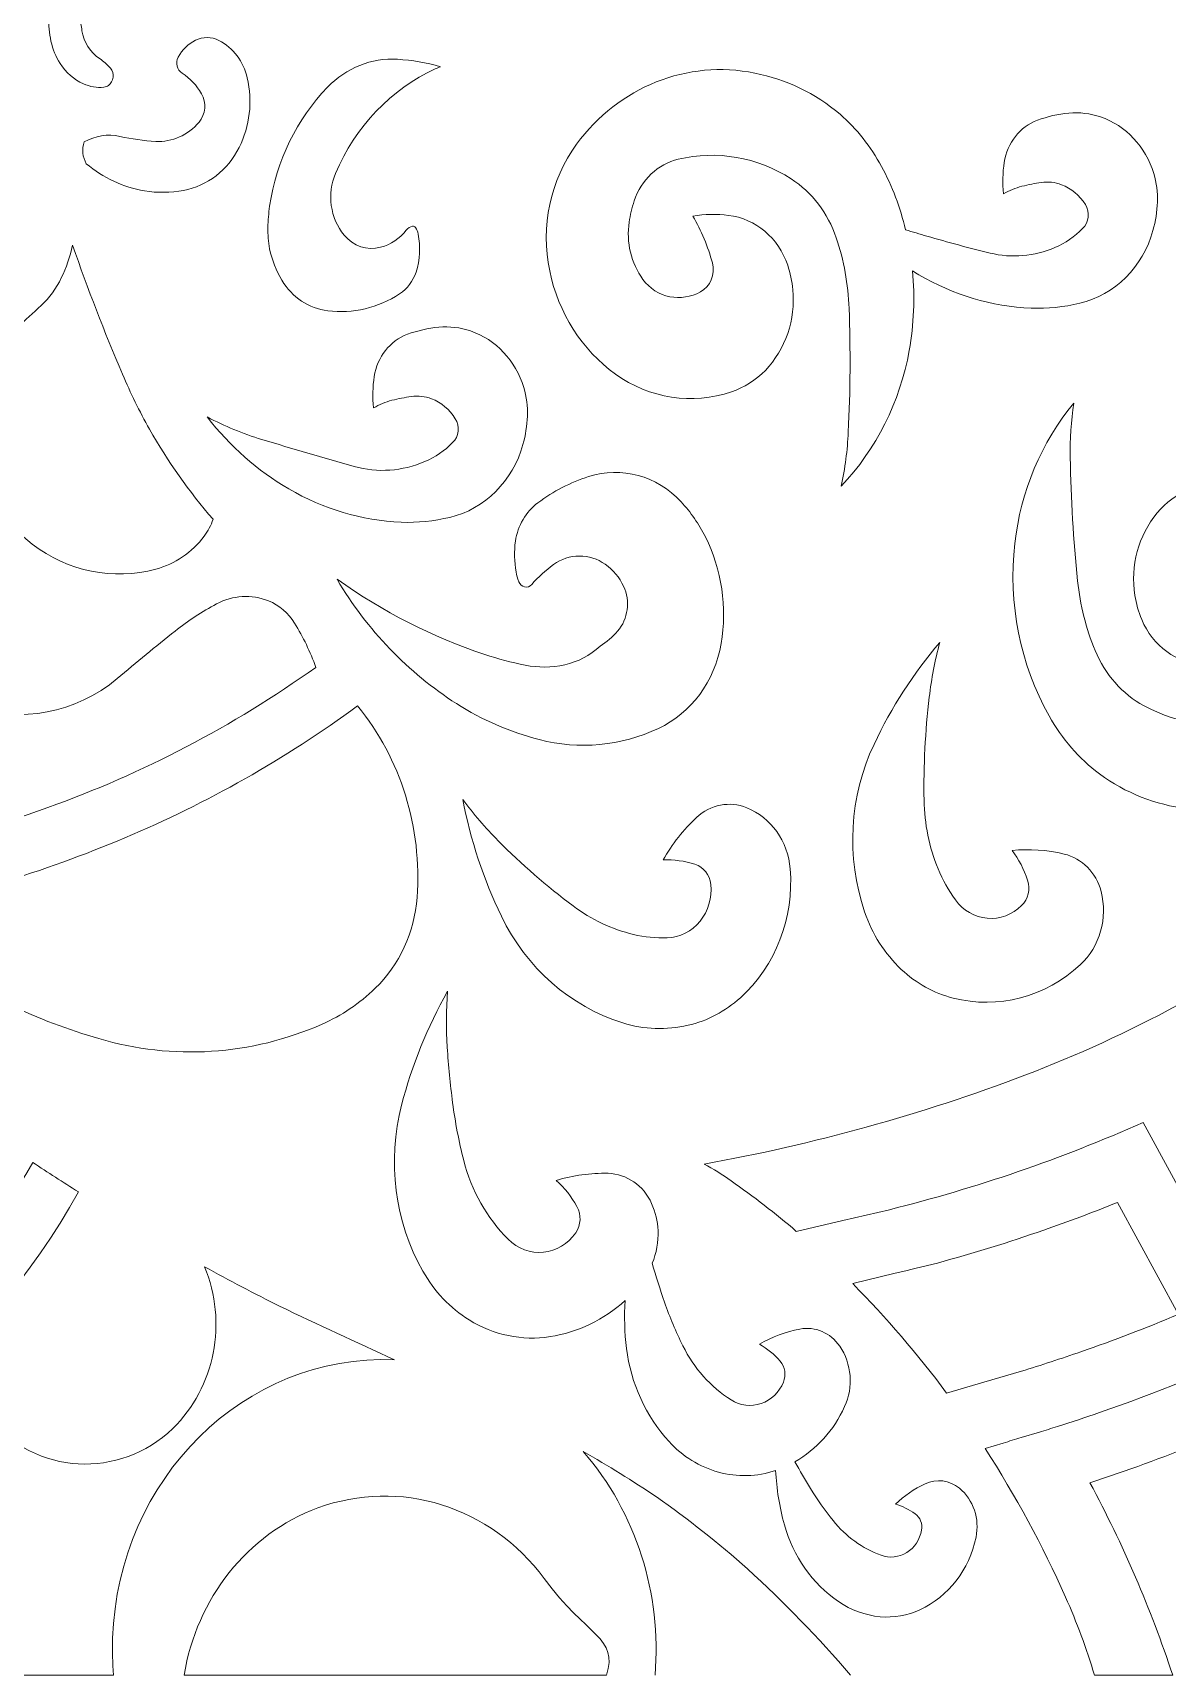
# Model space of a CAD drawing. Header units: millimetres. Extents: x -1202 to 1200, y -590 to 590.
# Drawn here: x 221 to 628, y -590 to -2 of the extents above; entities that cross this region are included whole.
import ezdxf

# ---------------------------------------------------------------- set-up
doc = ezdxf.new("R2010")
doc.units = ezdxf.units.MM
doc.header["$MEASUREMENT"] = 0
doc.layers.add('Layer 1', color=7, linetype='Continuous')

msp = doc.modelspace()

# ---------------------------------------------------------------- linework, layer by layer
at = {"layer": 'Layer 1', "color": 250, "lineweight": 20}
for points, knots in [([(238.3379, 4.0523), (238.5135, 2.4334), (238.7273, 0.8209), (238.9791, -0.7853), (239.6356, -4.931), (241.9256, -8.5751), (245.2765, -10.7971), (246.7116, -11.7431), (248.0168, -12.8858), (249.1618, -14.2), (249.9328, -15.0825), (250.2991, -16.2887), (250.1618, -17.4886), (250.0244, -18.6885), (249.3984, -19.7678), (248.452, -20.428), (247.9633, -20.7709), (247.4137, -20.9804), (246.8336, -21.0375), (244.33, -21.2914), (241.811, -20.8661), (239.4982, -19.8122), (236.1396, -18.2631), (233.2467, -15.7554), (231.1398, -12.5621), (229.5827, -10.1559), (228.4835, -7.4451), (227.8958, -4.5882), (227.3157, -1.7503), (227.0333, 1.1446), (227.0561, 4.0523), (227.0333, 6.9537), (227.3157, 9.8486), (227.8958, 12.6865), (228.4835, 15.5434), (229.5827, 18.2479), (231.1398, 20.654), (233.9871, 24.9774), (238.254, 27.9931), (243.1011, 29.0977), (244.5895, 29.4342), (246.139, 29.3834), (247.6047, 28.939), (248.6351, 28.6279), (249.4824, 27.8343), (249.9022, 26.7805), (250.3221, 25.7266), (250.2763, 24.533), (249.7648, 23.5236), (248.9786, 21.9428), (247.8183, 20.6032), (246.3986, 19.6446), (245.8032, 19.2383), (245.2078, 18.8383), (244.6124, 18.4447), (242.124, 16.794), (240.3302, 14.1975), (239.5974, 11.1819), (239.025, 8.8392), (238.5975, 6.4521), (238.3379, 4.0523)], [0, 0, 0, 0, 0.05, 0.05, 0.05, 0.1, 0.1, 0.1, 0.15, 0.15, 0.15, 0.2, 0.2, 0.2, 0.25, 0.25, 0.25, 0.3, 0.3, 0.3, 0.35, 0.35, 0.35, 0.4, 0.4, 0.4, 0.45, 0.45, 0.45, 0.5, 0.5, 0.5, 0.55, 0.55, 0.55, 0.6, 0.6, 0.6, 0.65, 0.65, 0.65, 0.7, 0.7, 0.7, 0.75, 0.75, 0.75, 0.8, 0.8, 0.8, 0.85, 0.85, 0.85, 0.9, 0.9, 0.9, 0.95, 0.95, 0.95, 1, 1, 1, 1]), ([(240.5287, -48.4509), (246.5742, -53.5552), (253.7493, -56.9073), (261.3749, -58.1897), (266.0159, -58.9389), (270.7408, -58.8818), (275.3665, -58.0056), (283.8775, -56.3994), (291.2129, -50.7174), (295.2738, -42.5975), (299.0903, -34.9664), (300.1286, -26.1037), (298.1972, -17.7045), (296.8462, -11.8447), (293.1137, -6.9308), (288.0223, -4.2898), (285.3735, -2.9185), (282.2821, -2.8931), (279.6182, -4.2263), (277.0229, -5.5214), (274.8627, -7.6482), (273.4429, -10.3019), (272.3743, -12.3208), (273.0002, -14.8793), (274.8703, -16.0665), (277.6946, -17.8695), (280.0685, -20.3772), (281.786, -23.3675), (283.6332, -26.5926), (283.2821, -30.7255), (280.9235, -33.5507), (277, -38.236), (271.298, -40.7754), (265.4052, -40.458), (261.0924, -40.2231), (256.8102, -39.6263), (252.5891, -38.6613), (248.2382, -37.6709), (243.6965, -38.382), (239.7959, -40.6612), (239.3455, -41.9309), (239.1852, -43.2958), (239.3227, -44.6481), (239.4524, -45.994), (239.8645, -47.2955), (240.5287, -48.4509)], [0, 0, 0, 0, 0.06666667, 0.06666667, 0.06666667, 0.13333333, 0.13333333, 0.13333333, 0.2, 0.2, 0.2, 0.26666667, 0.26666667, 0.26666667, 0.33333333, 0.33333333, 0.33333333, 0.4, 0.4, 0.4, 0.46666667, 0.46666667, 0.46666667, 0.53333333, 0.53333333, 0.53333333, 0.6, 0.6, 0.6, 0.66666667, 0.66666667, 0.66666667, 0.73333333, 0.73333333, 0.73333333, 0.8, 0.8, 0.8, 0.86666667, 0.86666667, 0.86666667, 0.93333333, 0.93333333, 0.93333333, 1, 1, 1, 1]), ([(367.3463, -13.7048), (366.7356, -13.9524), (366.1249, -14.2064), (365.522, -14.4857), (349.6372, -21.7676), (336.8899, -35.1124), (329.7911, -51.9046), (326.6614, -59.2881), (327.8674, -67.9286), (332.8672, -74.036), (336.1112, -77.9912), (341.1568, -79.6799), (345.9428, -78.4165), (349.5457, -77.4642), (352.7592, -75.3057), (355.1255, -72.2647), (355.6904, -71.5282), (356.4843, -71.0267), (357.3621, -70.8553), (357.7818, -70.7664), (358.2017, -70.9569), (358.446, -71.3251), (358.8963, -72.0234), (359.2169, -72.817), (359.3849, -73.655), (360.2779, -78.188), (360.0107, -82.8923), (358.6138, -87.2856), (357.5682, -90.5424), (355.4919, -93.3041), (352.7364, -95.1007), (345.0345, -100.1289), (335.9739, -102.262), (326.9973, -101.17), (320.2572, -100.3511), (314.2193, -96.326), (310.5783, -90.225), (308.5173, -86.7777), (307.0366, -82.9748), (306.1968, -78.9942), (305.7236, -76.4611), (305.5175, -73.8836), (305.5709, -71.306), (305.6244, -68.7348), (305.8305, -66.1636), (306.1893, -63.6178), (308.6395, -47.4225), (315.9139, -32.4904), (326.9285, -21.0248), (333.5923, -14.0984), (342.6834, -10.4734), (351.9807, -11.0384), (357.1789, -11.3558), (362.3236, -12.251), (367.3463, -13.7048)], [0, 0, 0, 0, 0.05555556, 0.05555556, 0.05555556, 0.11111111, 0.11111111, 0.11111111, 0.16666667, 0.16666667, 0.16666667, 0.22222222, 0.22222222, 0.22222222, 0.27777778, 0.27777778, 0.27777778, 0.33333333, 0.33333333, 0.33333333, 0.38888889, 0.38888889, 0.38888889, 0.44444444, 0.44444444, 0.44444444, 0.5, 0.5, 0.5, 0.55555556, 0.55555556, 0.55555556, 0.61111111, 0.61111111, 0.61111111, 0.66666667, 0.66666667, 0.66666667, 0.72222222, 0.72222222, 0.72222222, 0.77777778, 0.77777778, 0.77777778, 0.83333333, 0.83333333, 0.83333333, 0.88888889, 0.88888889, 0.88888889, 0.94444444, 0.94444444, 0.94444444, 1, 1, 1, 1]), ([(536.3981, -86.892), (537.1539, -87.3618), (537.9172, -87.8189), (538.6881, -88.2696), (551.0463, -95.4944), (564.8012, -99.5892), (578.8845, -100.2431), (584.7391, -100.4082), (590.5937, -99.8114), (596.3109, -98.4592), (608.8675, -95.4944), (618.9127, -85.4953), (622.5233, -72.3536), (623.4393, -69.0459), (623.9659, -65.6367), (624.111, -62.1957), (624.256, -58.7357), (623.8209, -55.2821), (622.8286, -51.9871), (619.9204, -42.3372), (612.8215, -34.7696), (603.7533, -31.6715), (600.0817, -30.4335), (596.2117, -29.9827), (592.3722, -30.3319), (588.5557, -30.6874), (584.7925, -31.5382), (581.1667, -32.8777), (574.8922, -35.195), (570.32, -40.9913), (569.2589, -47.9748), (568.6941, -51.7014), (568.6026, -55.4916), (569.0071, -59.2436), (571.0834, -58.0374), (573.3123, -57.1295), (575.6175, -56.5391), (577.915, -55.955), (580.2355, -55.4916), (582.5789, -55.1614), (585.0063, -54.8186), (587.4793, -55.1043), (589.7846, -55.9804), (593.2806, -57.3073), (596.2728, -59.815), (598.3032, -63.1226), (599.9825, -65.8526), (599.5779, -69.4713), (597.3415, -71.6997), (594.4408, -74.5819), (591.0747, -76.8801), (587.4031, -78.4737), (580.037, -81.667), (571.9307, -82.3654), (564.1829, -80.4735), (556.6108, -78.626), (549.0768, -76.6008), (541.5887, -74.4042), (539.0393, -73.6487), (536.4897, -72.8869), (533.9403, -72.1123), (532.0244, -64.1765), (529.1238, -56.5518), (525.2995, -49.4413), (521.46, -42.3054), (516.4374, -35.9695), (510.476, -30.7446), (501.5909, -23.2087), (491.0876, -18.1425), (479.9127, -16.003), (455.8452, -11.0447), (431.2054, -20.8788), (416.1299, -41.4611), (406.7182, -54.3044), (403.1764, -70.9569), (406.4739, -86.8666), (409.5958, -101.9509), (418.0306, -115.1751), (430.0451, -123.8283), (442.243, -132.6212), (457.5475, -134.9575), (471.5773, -130.1706), (476.1114, -128.6216), (480.2638, -125.9996), (483.7217, -122.5015), (490.9349, -114.9466), (494.5531, -104.319), (493.5531, -93.5898), (493.2784, -90.5996), (492.66, -87.6601), (491.7136, -84.8286), (488.4466, -75.0581), (480.2409, -68.1254), (470.562, -66.9636), (466.3028, -66.4557), (461.9976, -66.5319), (457.7536, -67.1985), (460.8221, -72.4234), (463.1731, -78.0864), (464.7379, -84.016), (465.8218, -88.1236), (464.0281, -92.4661), (460.4557, -94.4024), (457.0743, -96.2308), (453.227, -96.8276), (449.4945, -96.1038), (445.6855, -95.3674), (442.2659, -93.1644), (439.8843, -89.9076), (435.625, -84.0859), (433.8388, -76.6389), (434.938, -69.357), (435.3273, -66.7795), (435.9303, -64.2464), (436.747, -61.7894), (439.2355, -54.2345), (445.2046, -48.5843), (452.5401, -46.8384), (466.3561, -43.5498), (480.821, -46.0765), (492.9272, -53.8917), (500.423, -58.7294), (506.1327, -66.17), (509.0942, -74.9629), (511.8346, -83.1082), (513.3842, -91.6534), (513.6971, -100.3003), (514.2315, -115.0609), (514.1323, -129.8342), (513.4147, -144.5884), (513.1017, -151.1212), (512.2468, -157.6095), (510.8652, -163.9835), (523.4217, -150.7783), (531.9251, -133.8338), (535.2608, -115.3783), (536.9096, -105.9887), (537.2989, -96.3959), (536.3981, -86.892)], [0, 0, 0, 0, 0.02173913, 0.02173913, 0.02173913, 0.04347826, 0.04347826, 0.04347826, 0.06521739, 0.06521739, 0.06521739, 0.08695652, 0.08695652, 0.08695652, 0.10869565, 0.10869565, 0.10869565, 0.13043478, 0.13043478, 0.13043478, 0.15217391, 0.15217391, 0.15217391, 0.17391304, 0.17391304, 0.17391304, 0.19565217, 0.19565217, 0.19565217, 0.2173913, 0.2173913, 0.2173913, 0.23913043, 0.23913043, 0.23913043, 0.26086957, 0.26086957, 0.26086957, 0.2826087, 0.2826087, 0.2826087, 0.30434783, 0.30434783, 0.30434783, 0.32608696, 0.32608696, 0.32608696, 0.34782609, 0.34782609, 0.34782609, 0.36956522, 0.36956522, 0.36956522, 0.39130435, 0.39130435, 0.39130435, 0.41304348, 0.41304348, 0.41304348, 0.43478261, 0.43478261, 0.43478261, 0.45652174, 0.45652174, 0.45652174, 0.47826087, 0.47826087, 0.47826087, 0.5, 0.5, 0.5, 0.52173913, 0.52173913, 0.52173913, 0.54347826, 0.54347826, 0.54347826, 0.56521739, 0.56521739, 0.56521739, 0.58695652, 0.58695652, 0.58695652, 0.60869565, 0.60869565, 0.60869565, 0.63043478, 0.63043478, 0.63043478, 0.65217391, 0.65217391, 0.65217391, 0.67391304, 0.67391304, 0.67391304, 0.69565217, 0.69565217, 0.69565217, 0.7173913, 0.7173913, 0.7173913, 0.73913043, 0.73913043, 0.73913043, 0.76086957, 0.76086957, 0.76086957, 0.7826087, 0.7826087, 0.7826087, 0.80434783, 0.80434783, 0.80434783, 0.82608696, 0.82608696, 0.82608696, 0.84782609, 0.84782609, 0.84782609, 0.86956522, 0.86956522, 0.86956522, 0.89130435, 0.89130435, 0.89130435, 0.91304348, 0.91304348, 0.91304348, 0.93478261, 0.93478261, 0.93478261, 0.95652174, 0.95652174, 0.95652174, 0.97826087, 0.97826087, 0.97826087, 1, 1, 1, 1]), ([(-6.2442, -300.638), (71.9347, -313.4051), (151.8465, -306.0343), (226.8042, -279.1478), (260.7184, -266.9839), (292.9762, -250.0901), (322.7304, -228.9111), (320.7534, -223.3623), (318.2038, -218.0549), (315.1353, -213.0966), (312.8912, -209.4652), (309.6395, -206.6591), (305.8381, -205.0846), (299.7392, -202.6848), (292.9838, -203.0784), (287.175, -206.1702), (281.9691, -208.9446), (277.0076, -212.2014), (272.3513, -215.9154), (265.3747, -221.4831), (258.4667, -227.1461), (251.6273, -232.9107), (236.7961, -245.4112), (217.0337, -249.0743), (199.1187, -242.6368), (189.6841, -239.2466), (181.6693, -232.4282), (176.4864, -223.375), (170.7232, -213.3124), (166.7541, -202.2087), (164.7847, -190.6097), (163.6244, -183.8167), (162.3267, -177.0554), (160.8765, -170.3258), (158.93, -161.2917), (156.1591, -152.4861), (152.6022, -144.0297), (148.9917, -135.4527), (143.4042, -127.9931), (136.3588, -122.3428), (133.2521, -119.8541), (130.1835, -117.2956), (127.1684, -114.68), (124.1303, -112.0453), (121.5275, -108.8963), (119.4589, -105.3475), (116.2759, -99.8813), (115.2301, -93.3041), (116.543, -87.0316), (117.314, -83.3431), (118.5429, -79.7815), (120.184, -76.4357), (115.6805, -76.4611), (111.1845, -76.3469), (106.6886, -76.112), (103.5513, -75.9342), (100.4218, -75.6803), (97.2998, -75.3438), (102.6888, -83.0955), (106.7267, -91.8248), (109.2152, -101.1002), (112.8256, -115.1625), (113.3905, -129.9103), (110.8486, -144.2392), (108.3145, -158.5046), (103.2766, -172.1288), (96.0021, -184.4071), (88.8575, -196.4695), (81.0259, -208.0494), (72.553, -219.0897), (57.798, -238.3324), (41.8218, -256.4769), (24.7388, -273.4023), (14.8386, -283.084), (4.4421, -292.1626), (-6.4046, -300.6126)], [0, 0, 0, 0, 0.04, 0.04, 0.04, 0.08, 0.08, 0.08, 0.12, 0.12, 0.12, 0.16, 0.16, 0.16, 0.2, 0.2, 0.2, 0.24, 0.24, 0.24, 0.28, 0.28, 0.28, 0.32, 0.32, 0.32, 0.36, 0.36, 0.36, 0.4, 0.4, 0.4, 0.44, 0.44, 0.44, 0.48, 0.48, 0.48, 0.52, 0.52, 0.52, 0.56, 0.56, 0.56, 0.6, 0.6, 0.6, 0.64, 0.64, 0.64, 0.68, 0.68, 0.68, 0.72, 0.72, 0.72, 0.76, 0.76, 0.76, 0.8, 0.8, 0.8, 0.84, 0.84, 0.84, 0.88, 0.88, 0.88, 0.92, 0.92, 0.92, 0.96, 0.96, 0.96, 1, 1, 1, 1]), ([(235.6358, -77.6674), (234.7275, -81.7305), (233.3687, -85.6603), (231.5902, -89.387), (229.804, -93.1263), (227.3615, -96.4721), (224.3998, -99.2401), (221.5297, -101.9192), (218.6291, -104.5539), (215.6903, -107.1378), (210.5074, -111.7024), (206.9961, -118.0574), (205.7748, -125.0981), (203.92, -135.7384), (203.7673, -146.6327), (205.3168, -157.3238), (206.9198, -168.3704), (212.6294, -178.2616), (221.1633, -184.7753), (233.9641, -194.5586), (250.1769, -197.8345), (265.4586, -193.7205), (272.2751, -191.8858), (278.3434, -187.7401), (282.7553, -181.9057), (284.1294, -180.0837), (285.2133, -178.0394), (285.9537, -175.8428), (277.3358, -165.9325), (269.695, -155.1144), (263.1381, -143.5599), (259.5887, -137.1986), (256.3751, -130.6341), (253.5051, -123.8982), (247.0398, -108.7122), (241.0783, -93.2977), (235.6358, -77.6674)], [0, 0, 0, 0, 0.08333333, 0.08333333, 0.08333333, 0.16666667, 0.16666667, 0.16666667, 0.25, 0.25, 0.25, 0.33333333, 0.33333333, 0.33333333, 0.41666667, 0.41666667, 0.41666667, 0.5, 0.5, 0.5, 0.58333333, 0.58333333, 0.58333333, 0.66666667, 0.66666667, 0.66666667, 0.75, 0.75, 0.75, 0.83333333, 0.83333333, 0.83333333, 0.91666667, 0.91666667, 0.91666667, 1, 1, 1, 1]), ([(283.7783, -139.2111), (291.9305, -149.6864), (301.8765, -158.4221), (313.0743, -164.9739), (325.4325, -172.1923), (339.1874, -176.2935), (353.2707, -176.9411), (359.1329, -177.1125), (364.9876, -176.5157), (370.7049, -175.1635), (383.2538, -172.1986), (393.2991, -162.1932), (396.9171, -149.0578), (397.8255, -145.7502), (398.3598, -142.341), (398.5048, -138.9), (398.6499, -135.44), (398.2148, -131.9864), (397.2225, -128.6914), (394.3142, -119.0415), (387.2077, -111.4739), (378.1396, -108.3758), (374.468, -107.1378), (370.598, -106.6807), (366.7584, -107.0362), (362.9419, -107.3854), (359.1787, -108.2424), (355.5606, -109.582), (349.2786, -111.8993), (344.6986, -117.7146), (343.6376, -124.7045), (343.0804, -128.4248), (342.9964, -132.2086), (343.3934, -135.9479), (345.4772, -134.7417), (347.6985, -133.8275), (350.0037, -133.237), (352.3012, -132.653), (354.6294, -132.1959), (356.9728, -131.8657), (359.4002, -131.5229), (361.8657, -131.8022), (364.1785, -132.6847), (367.6668, -134.0116), (370.659, -136.5129), (372.6894, -139.8142), (374.3764, -142.5441), (373.9718, -146.1692), (371.7277, -148.4039), (368.8347, -151.2862), (365.4609, -153.5844), (361.7893, -155.1779), (353.7516, -158.6633), (344.8589, -159.2792), (336.47, -156.9175), (325.4172, -153.8193), (314.3949, -150.5942), (303.4031, -147.2485), (296.6554, -145.1915), (290.0832, -142.4997), (283.7783, -139.2111)], [0, 0, 0, 0, 0.05, 0.05, 0.05, 0.1, 0.1, 0.1, 0.15, 0.15, 0.15, 0.2, 0.2, 0.2, 0.25, 0.25, 0.25, 0.3, 0.3, 0.3, 0.35, 0.35, 0.35, 0.4, 0.4, 0.4, 0.45, 0.45, 0.45, 0.5, 0.5, 0.5, 0.55, 0.55, 0.55, 0.6, 0.6, 0.6, 0.65, 0.65, 0.65, 0.7, 0.7, 0.7, 0.75, 0.75, 0.75, 0.8, 0.8, 0.8, 0.85, 0.85, 0.85, 0.9, 0.9, 0.9, 0.95, 0.95, 0.95, 1, 1, 1, 1]), ([(594.1737, -134.2147), (582.5178, -148.3278), (575.1518, -165.869), (573.0374, -184.5214), (570.6177, -206.0115), (574.9457, -227.7556), (585.3573, -246.3444), (589.9297, -254.5151), (596.0515, -261.5812), (603.3335, -267.0981), (612.6918, -273.9483), (623.5004, -278.2209), (634.7898, -279.5224), (659.1244, -282.6713), (683.0544, -271.0216), (696.7407, -249.3664), (705.2898, -235.8501), (707.7248, -218.9754), (703.3892, -203.3451), (699.2748, -188.5273), (689.9777, -175.957), (677.4211, -168.2244), (664.666, -160.3711), (649.2317, -159.1903), (635.5531, -165.031), (631.1412, -166.9102), (627.1872, -169.8306), (623.9812, -173.5699), (617.2869, -181.6454), (614.3787, -192.5206), (616.0733, -203.1419), (616.5466, -206.1131), (617.3633, -209.0081), (618.5006, -211.7697), (622.4012, -221.2609), (631.0419, -227.5524), (640.7666, -227.9842), (645.0488, -228.1746), (649.3386, -227.7746), (653.5292, -226.797), (650.1172, -221.8133), (647.3998, -216.3344), (645.4534, -210.5254), (644.1099, -206.5194), (645.606, -202.0626), (649.0256, -199.8724), (652.285, -197.79), (656.0863, -196.9012), (659.8648, -197.3456), (663.7196, -197.7964), (667.2842, -199.7517), (669.8719, -202.8245), (674.4899, -208.3161), (676.7646, -215.598), (676.1387, -222.9433), (675.9249, -225.5272), (675.4899, -228.0857), (674.8487, -230.5934), (672.8717, -238.3261), (667.2766, -244.4271), (660.0633, -246.719), (646.5067, -251.0297), (631.9044, -249.5886), (619.3173, -242.7066), (611.5162, -238.434), (605.3334, -231.4378), (601.7992, -222.8862), (598.5322, -214.9631), (596.4178, -206.5575), (595.54, -197.9551), (594.0439, -183.2707), (593.1584, -168.5228), (592.9065, -153.7558), (592.7921, -147.2167), (593.2119, -140.6776), (594.1737, -134.2211)], [0, 0, 0, 0, 0.04, 0.04, 0.04, 0.08, 0.08, 0.08, 0.12, 0.12, 0.12, 0.16, 0.16, 0.16, 0.2, 0.2, 0.2, 0.24, 0.24, 0.24, 0.28, 0.28, 0.28, 0.32, 0.32, 0.32, 0.36, 0.36, 0.36, 0.4, 0.4, 0.4, 0.44, 0.44, 0.44, 0.48, 0.48, 0.48, 0.52, 0.52, 0.52, 0.56, 0.56, 0.56, 0.6, 0.6, 0.6, 0.64, 0.64, 0.64, 0.68, 0.68, 0.68, 0.72, 0.72, 0.72, 0.76, 0.76, 0.76, 0.8, 0.8, 0.8, 0.84, 0.84, 0.84, 0.88, 0.88, 0.88, 0.92, 0.92, 0.92, 0.96, 0.96, 0.96, 1, 1, 1, 1]), ([(330.3559, -197.371), (341.1263, -215.5789), (355.7667, -230.8347), (373.094, -241.9067), (382.3225, -247.7538), (392.3219, -252.109), (402.7565, -254.8199), (416.9924, -258.5275), (431.9916, -257.1181), (445.4031, -250.8139), (457.1658, -245.2842), (465.5852, -233.9011), (467.8827, -220.4229), (470.1116, -207.3701), (468.1194, -193.8983), (462.2419, -182.2041), (459.9214, -177.5823), (456.9902, -173.335), (453.54, -169.5894), (444.9374, -160.2632), (432.1824, -156.7778), (420.4273, -160.5489), (413.9315, -162.6312), (407.7944, -165.8056), (402.2452, -169.9639), (397.94, -173.1827), (395.047, -178.1346), (394.2303, -183.6706), (393.696, -187.3338), (393.7723, -191.0668), (394.4669, -194.6982), (394.6959, -195.8918), (395.0165, -197.0726), (395.4134, -198.2154), (395.7493, -199.1931), (396.5431, -199.9041), (397.4973, -200.1073), (398.4514, -200.3041), (399.4361, -199.9612), (400.0926, -199.1994), (402.413, -196.5139), (405.0084, -194.1268), (407.8402, -192.0826), (413.4354, -188.0385), (420.7708, -188.0004), (426.3965, -191.9937), (429.1903, -193.9681), (431.442, -196.6854), (432.9382, -199.8787), (435.4265, -205.1798), (434.5792, -211.5602), (430.8085, -215.9217), (428.9842, -218.0422), (426.8773, -219.8706), (424.5645, -221.3498), (420.9235, -224.6829), (416.5497, -226.9684), (411.8477, -227.9905), (407.1837, -229.0126), (402.3749, -229.0571), (397.6881, -228.1302), (392.7953, -227.1588), (387.9558, -225.8764), (383.2003, -224.2892), (364.4762, -218.0422), (346.6832, -208.9763), (330.3559, -197.371)], [0, 0, 0, 0, 0.04545455, 0.04545455, 0.04545455, 0.09090909, 0.09090909, 0.09090909, 0.13636364, 0.13636364, 0.13636364, 0.18181818, 0.18181818, 0.18181818, 0.22727273, 0.22727273, 0.22727273, 0.27272727, 0.27272727, 0.27272727, 0.31818182, 0.31818182, 0.31818182, 0.36363636, 0.36363636, 0.36363636, 0.40909091, 0.40909091, 0.40909091, 0.45454545, 0.45454545, 0.45454545, 0.5, 0.5, 0.5, 0.54545455, 0.54545455, 0.54545455, 0.59090909, 0.59090909, 0.59090909, 0.63636364, 0.63636364, 0.63636364, 0.68181818, 0.68181818, 0.68181818, 0.72727273, 0.72727273, 0.72727273, 0.77272727, 0.77272727, 0.77272727, 0.81818182, 0.81818182, 0.81818182, 0.86363636, 0.86363636, 0.86363636, 0.90909091, 0.90909091, 0.90909091, 0.95454545, 0.95454545, 0.95454545, 1, 1, 1, 1]), ([(546.1609, -219.9849), (536.7951, -230.9744), (528.8795, -243.2717), (522.6202, -256.5276), (513.8116, -275.1926), (512.598, -296.8923), (519.2616, -316.535), (521.9562, -324.4644), (526.475, -331.5432), (532.406, -337.13), (537.6958, -342.1137), (544.0619, -345.6435), (550.9317, -347.4021), (567.0378, -351.5287), (584.0215, -347.0847), (596.5018, -335.4857), (603.5166, -328.972), (606.402, -318.7507), (603.9212, -309.196), (602.1733, -302.4664), (597.0896, -297.3177), (590.6929, -295.8003), (584.5788, -294.3465), (578.2891, -293.9084), (572.0527, -294.4989), (574.4725, -297.7049), (576.3502, -301.33), (577.6173, -305.2154), (578.6631, -308.4278), (577.8234, -311.9957), (575.4801, -314.3066), (572.152, -317.5698), (567.7018, -319.2014), (563.1907, -318.8078), (558.6871, -318.4142), (554.5423, -316.0335), (551.7638, -312.237), (549.2677, -308.8214), (547.1839, -305.0884), (545.558, -301.1205), (542.3902, -293.3498), (540.6804, -284.9886), (540.5354, -276.5132), (540.3293, -264.1778), (540.9552, -251.8423), (542.4055, -239.6022), (543.1917, -232.9742), (544.4435, -226.416), (546.1609, -219.9849)], [0, 0, 0, 0, 0.0625, 0.0625, 0.0625, 0.125, 0.125, 0.125, 0.1875, 0.1875, 0.1875, 0.25, 0.25, 0.25, 0.3125, 0.3125, 0.3125, 0.375, 0.375, 0.375, 0.4375, 0.4375, 0.4375, 0.5, 0.5, 0.5, 0.5625, 0.5625, 0.5625, 0.625, 0.625, 0.625, 0.6875, 0.6875, 0.6875, 0.75, 0.75, 0.75, 0.8125, 0.8125, 0.8125, 0.875, 0.875, 0.875, 0.9375, 0.9375, 0.9375, 1, 1, 1, 1]), ([(-204.2259, -239.0562), (-198.5239, -243.3606), (-192.7227, -247.5062), (-186.8222, -251.4868), (-195.608, -313.1131), (-181.0439, -375.9265), (-146.3435, -426.1125), (-111.6432, -476.3049), (-59.6383, -509.7559), (-1.7712, -519.1074), (41.7303, -526.1417), (86.2088, -519.082), (125.8937, -498.8426), (165.5328, -478.6221), (198.7218, -446.4472), (221.3465, -406.3111), (226.7661, -409.8854), (232.2161, -413.4089), (237.6967, -416.8816), (170.2119, -538.2422), (23.1282, -578.3656), (-90.8351, -506.5054), (-133.245, -479.7522), (-166.831, -439.6605), (-186.9673, -391.741), (-207.0731, -343.8722), (-213.0957, -290.6325), (-204.2259, -239.0498)], [0, 0, 0, 0, 0.11111111, 0.11111111, 0.11111111, 0.22222222, 0.22222222, 0.22222222, 0.33333333, 0.33333333, 0.33333333, 0.44444444, 0.44444444, 0.44444444, 0.55555556, 0.55555556, 0.55555556, 0.66666667, 0.66666667, 0.66666667, 0.77777778, 0.77777778, 0.77777778, 0.88888889, 0.88888889, 0.88888889, 1, 1, 1, 1]), ([(337.699, -242.7384), (311.6851, -261.778), (283.7325, -277.6305), (254.3752, -289.9913), (225.0486, -302.3394), (194.6685, -311.6656), (163.6702, -317.8301), (169.5249, -323.6836), (175.9291, -328.8641), (182.799, -333.3018), (202.2177, -345.8467), (223.1632, -355.4903), (245.0476, -361.9595), (271.4812, -369.7747), (299.6018, -367.9463), (324.9515, -356.779), (331.9589, -353.6872), (338.4089, -349.3257), (344.0192, -343.8913), (352.7058, -335.473), (358.0567, -323.8359), (358.9803, -311.3672), (360.8275, -286.3726), (353.1638, -261.6446), (337.699, -242.7384)], [0, 0, 0, 0, 0.125, 0.125, 0.125, 0.25, 0.25, 0.25, 0.375, 0.375, 0.375, 0.5, 0.5, 0.5, 0.625, 0.625, 0.625, 0.75, 0.75, 0.75, 0.875, 0.875, 0.875, 1, 1, 1, 1]), ([(375.3459, -276.2275), (378.1549, -290.7786), (382.8034, -304.8598), (389.1771, -318.0714), (398.1232, -336.6221), (413.8323, -350.4494), (432.6252, -356.3156), (440.2355, -358.69), (448.2808, -358.9884), (456.0285, -357.179), (462.9365, -355.5728), (469.3637, -352.1826), (474.7526, -347.3132), (487.3855, -335.8983), (494.0416, -318.6745), (492.6142, -301.1014), (491.8128, -291.2293), (485.7673, -282.7221), (477.0656, -279.2113), (470.9436, -276.7354), (464.0356, -278.0686), (459.1122, -282.665), (454.395, -287.0646), (450.3494, -292.2197), (447.1129, -297.9398), (450.9676, -297.7494), (454.8301, -298.27), (458.5169, -299.4762), (461.5778, -300.4729), (463.7838, -303.3044), (464.1425, -306.6819), (464.6616, -311.4624), (463.2647, -316.2557), (460.3107, -319.8998), (457.3567, -323.5439), (453.0973, -325.6961), (448.5785, -325.8485), (444.5176, -325.9818), (440.4568, -325.5691), (436.4951, -324.6232), (428.7323, -322.763), (421.3892, -319.2967), (414.8781, -314.4145), (405.4052, -307.3168), (396.4211, -299.5016), (387.994, -291.0262), (383.4369, -286.4424), (379.2082, -281.4968), (375.3459, -276.2275)], [0, 0, 0, 0, 0.0625, 0.0625, 0.0625, 0.125, 0.125, 0.125, 0.1875, 0.1875, 0.1875, 0.25, 0.25, 0.25, 0.3125, 0.3125, 0.3125, 0.375, 0.375, 0.375, 0.4375, 0.4375, 0.4375, 0.5, 0.5, 0.5, 0.5625, 0.5625, 0.5625, 0.625, 0.625, 0.625, 0.6875, 0.6875, 0.6875, 0.75, 0.75, 0.75, 0.8125, 0.8125, 0.8125, 0.875, 0.875, 0.875, 0.9375, 0.9375, 0.9375, 1, 1, 1, 1]), ([(629.5811, -590.0266), (629.5811, -590.0266), (601.5485, -590.0266), (601.5485, -590.0266), (598.699, -580.4732), (595.2505, -571.1279), (591.2197, -562.056), (582.9758, -543.5116), (573.3428, -525.71), (562.3968, -508.829), (562.3968, -508.829), (568.8773, -506.8609), (568.8773, -506.8609), (569.9537, -506.5308), (571.0376, -506.207), (572.1138, -505.8769), (573.1977, -505.5467), (574.274, -505.223), (575.3503, -504.8928), (575.3503, -504.8928), (581.8308, -502.9311), (581.8308, -502.9311), (582.9071, -502.601), (583.991, -502.2772), (585.0673, -501.9471), (586.1512, -501.6169), (587.2274, -501.2931), (588.3038, -500.963), (593.3417, -499.3505), (598.3567, -497.6744), (603.3564, -495.9412), (623.4393, -488.9958), (643.171, -480.9394), (662.4677, -471.8037), (662.4677, -471.8037), (619.0579, -391.9632), (619.0579, -391.9632), (589.6243, -405.0477), (559.229, -415.504), (528.1696, -423.2366), (528.1696, -423.2366), (511.4835, -427.122), (511.4835, -427.122), (511.4835, -427.122), (494.805, -431.001), (494.805, -431.001), (487.2787, -424.5762), (479.47, -418.5259), (471.417, -412.8693), (468.3026, -410.6853), (465.0737, -408.6919), (461.7457, -406.9015), (500.8582, -399.8926), (539.3217, -389.2333), (576.6861, -375.0377), (614.1344, -360.8168), (649.6974, -341.5105), (682.5048, -317.6016), (678.9477, -323.7661), (679.1538, -331.5876), (683.0314, -337.5299), (686.9091, -343.4659), (693.7256, -346.399), (700.3893, -344.9896), (681.3293, -358.8169), (661.315, -371.0825), (640.5223, -381.6847), (640.5223, -381.6847), (690.3898, -457.6462), (690.3898, -457.6462), (692.0005, -456.7765), (693.6034, -455.9004), (695.2064, -455.0179), (708.6026, -447.6154), (721.6858, -439.5717), (734.4028, -430.9185), (734.4028, -430.9185), (748.8294, -448.282), (748.8294, -448.282), (725.8155, -464.1536), (701.7175, -478.1523), (676.7341, -490.1576), (651.7583, -502.1629), (626.1109, -512.5048), (599.9444, -521.139), (611.7787, -543.1004), (621.6957, -566.1595), (629.5811, -590.0266)], [0, 0, 0, 0, 0.03448276, 0.03448276, 0.03448276, 0.06896552, 0.06896552, 0.06896552, 0.10344828, 0.10344828, 0.10344828, 0.13793103, 0.13793103, 0.13793103, 0.17241379, 0.17241379, 0.17241379, 0.20689655, 0.20689655, 0.20689655, 0.24137931, 0.24137931, 0.24137931, 0.27586207, 0.27586207, 0.27586207, 0.31034483, 0.31034483, 0.31034483, 0.34482759, 0.34482759, 0.34482759, 0.37931034, 0.37931034, 0.37931034, 0.4137931, 0.4137931, 0.4137931, 0.44827586, 0.44827586, 0.44827586, 0.48275862, 0.48275862, 0.48275862, 0.51724138, 0.51724138, 0.51724138, 0.55172414, 0.55172414, 0.55172414, 0.5862069, 0.5862069, 0.5862069, 0.62068966, 0.62068966, 0.62068966, 0.65517241, 0.65517241, 0.65517241, 0.68965517, 0.68965517, 0.68965517, 0.72413793, 0.72413793, 0.72413793, 0.75862069, 0.75862069, 0.75862069, 0.79310345, 0.79310345, 0.79310345, 0.82758621, 0.82758621, 0.82758621, 0.86206897, 0.86206897, 0.86206897, 0.89655172, 0.89655172, 0.89655172, 0.93103448, 0.93103448, 0.93103448, 0.96551724, 0.96551724, 0.96551724, 1, 1, 1, 1]), ([(433.5106, -455.7797), (433.129, -461.4999), (433.2892, -467.2454), (433.9915, -472.9338), (435.5562, -485.5168), (440.8918, -497.23), (449.2121, -506.3213), (454.0591, -511.6287), (460.1885, -515.4125), (466.921, -517.2727), (473.6612, -519.1328), (480.7523, -518.9297), (487.3932, -516.6822), (487.7138, -523.2721), (488.7748, -529.7922), (490.5381, -536.1154), (493.7058, -547.4541), (500.568, -557.2183), (509.8958, -563.6495), (514.3765, -566.7349), (519.4983, -568.6014), (524.811, -569.0903), (529.6809, -569.541), (534.5815, -568.6903), (539.0698, -566.6143), (549.2982, -561.8782), (556.7712, -552.2029), (559.1603, -540.5976), (560.5114, -534.0204), (558.2061, -527.2083), (553.2293, -523.0626), (549.7257, -520.1423), (545.0008, -519.5201), (540.9322, -521.4437), (537.047, -523.2785), (533.4441, -525.7481), (530.2611, -528.7637), (532.7953, -529.4684), (535.1998, -530.6366), (537.36, -532.211), (539.1538, -533.5125), (540.0544, -535.8234), (539.6423, -538.0899), (539.0469, -541.4546), (537.1004, -544.375), (534.3219, -546.0955), (531.5435, -547.816), (528.2001, -548.1652), (525.1545, -547.0541), (518.4907, -544.6226), (512.5522, -540.3309), (507.957, -534.6362), (505.0335, -531.0111), (502.3314, -527.1892), (499.8734, -523.1896), (497.9346, -520.0407), (496.0721, -516.8283), (494.2935, -513.5714), (502.0337, -509.1464), (508.2699, -502.2391), (512.1095, -493.8208), (515.3154, -486.7928), (514.636, -478.4571), (510.3308, -472.1275), (507.0791, -467.3406), (501.5375, -464.9599), (496.0797, -466.0137), (491.0037, -466.9914), (486.1108, -468.8389), (481.592, -471.4799), (484.3705, -473.0226), (486.8818, -475.0669), (489.0115, -477.5175), (490.7671, -479.5427), (491.2251, -482.4821), (490.187, -485.0025), (488.6755, -488.672), (485.7597, -491.4718), (482.1797, -492.6971), (478.5922, -493.916), (474.6916, -493.4462), (471.4627, -491.3956), (464.135, -486.7484), (458.1582, -480.0442), (454.1812, -472.0132), (451.6852, -466.966), (449.4945, -461.7538), (447.6243, -456.4083), (446.0138, -451.7991), (444.5406, -447.1456), (443.1971, -442.4412), (444.7238, -438.759), (445.4412, -434.753), (445.2886, -430.728), (445.113, -427.3696), (444.3268, -424.081), (442.9757, -421.0336), (440.1209, -414.5834), (434.0907, -410.3933), (427.3888, -410.2155), (421.122, -410.0441), (414.8628, -410.9075), (408.8478, -412.774), (411.7942, -415.4214), (414.2979, -418.583), (416.2444, -422.1319), (417.8626, -425.0777), (417.6871, -428.7599), (415.794, -431.5152), (413.0461, -435.5022), (408.8325, -438.0416), (404.2069, -438.4924), (399.5887, -438.9431), (395.0089, -437.2544), (391.6351, -433.8642), (383.979, -426.1824), (378.4678, -416.4055), (375.6969, -405.6001), (373.9566, -398.807), (372.6283, -391.8997), (371.7277, -384.9289), (370.8651, -378.3136), (370.2239, -371.6729), (369.7889, -365.0196), (369.3538, -358.3535), (369.3996, -351.662), (369.911, -345.0023), (362.713, -357.725), (357.1712, -371.4317), (353.4386, -385.7479), (348.2022, -405.8667), (350.9579, -427.395), (361.0642, -445.2854), (365.1479, -452.5038), (370.8575, -458.5097), (377.6815, -462.7632), (386.4139, -468.204), (396.6271, -470.3118), (406.6418, -468.731), (416.5574, -467.1692), (425.8622, -462.6871), (433.5106, -455.7861)], [0, 0, 0, 0, 0.0212766, 0.0212766, 0.0212766, 0.04255319, 0.04255319, 0.04255319, 0.06382979, 0.06382979, 0.06382979, 0.08510638, 0.08510638, 0.08510638, 0.10638298, 0.10638298, 0.10638298, 0.12765957, 0.12765957, 0.12765957, 0.14893617, 0.14893617, 0.14893617, 0.17021277, 0.17021277, 0.17021277, 0.19148936, 0.19148936, 0.19148936, 0.21276596, 0.21276596, 0.21276596, 0.23404255, 0.23404255, 0.23404255, 0.25531915, 0.25531915, 0.25531915, 0.27659574, 0.27659574, 0.27659574, 0.29787234, 0.29787234, 0.29787234, 0.31914894, 0.31914894, 0.31914894, 0.34042553, 0.34042553, 0.34042553, 0.36170213, 0.36170213, 0.36170213, 0.38297872, 0.38297872, 0.38297872, 0.40425532, 0.40425532, 0.40425532, 0.42553191, 0.42553191, 0.42553191, 0.44680851, 0.44680851, 0.44680851, 0.46808511, 0.46808511, 0.46808511, 0.4893617, 0.4893617, 0.4893617, 0.5106383, 0.5106383, 0.5106383, 0.53191489, 0.53191489, 0.53191489, 0.55319149, 0.55319149, 0.55319149, 0.57446809, 0.57446809, 0.57446809, 0.59574468, 0.59574468, 0.59574468, 0.61702128, 0.61702128, 0.61702128, 0.63829787, 0.63829787, 0.63829787, 0.65957447, 0.65957447, 0.65957447, 0.68085106, 0.68085106, 0.68085106, 0.70212766, 0.70212766, 0.70212766, 0.72340426, 0.72340426, 0.72340426, 0.74468085, 0.74468085, 0.74468085, 0.76595745, 0.76595745, 0.76595745, 0.78723404, 0.78723404, 0.78723404, 0.80851064, 0.80851064, 0.80851064, 0.82978723, 0.82978723, 0.82978723, 0.85106383, 0.85106383, 0.85106383, 0.87234043, 0.87234043, 0.87234043, 0.89361702, 0.89361702, 0.89361702, 0.91489362, 0.91489362, 0.91489362, 0.93617021, 0.93617021, 0.93617021, 0.95744681, 0.95744681, 0.95744681, 0.9787234, 0.9787234, 0.9787234, 1, 1, 1, 1]), ([(514.9795, -449.7295), (514.9795, -449.7295), (530.1694, -446.0409), (530.1694, -446.0409), (530.1694, -446.0409), (533.9709, -445.114), (533.9709, -445.114), (534.6044, -444.9617), (535.2303, -444.8093), (535.8638, -444.6569), (536.4974, -444.5045), (537.1309, -444.3458), (537.7645, -444.1935), (537.7645, -444.1935), (545.3595, -442.3524), (545.3595, -442.3524), (558.1528, -438.867), (570.8315, -434.9435), (583.3803, -430.5756), (592.2578, -427.5092), (601.0664, -424.1952), (609.7836, -420.64), (609.7836, -420.64), (631.6067, -460.7698), (631.6067, -460.7698), (620.1035, -465.6201), (608.463, -470.0832), (596.7003, -474.1527), (589.632, -476.6096), (582.5255, -478.9332), (575.3807, -481.1362), (575.3807, -481.1362), (561.9999, -485.047), (561.9999, -485.047), (561.9999, -485.047), (548.6189, -488.9577), (548.6189, -488.9577), (538.2988, -475.0415), (527.0552, -461.9316), (514.9795, -449.7295)], [0, 0, 0, 0, 0.07692308, 0.07692308, 0.07692308, 0.15384615, 0.15384615, 0.15384615, 0.23076923, 0.23076923, 0.23076923, 0.30769231, 0.30769231, 0.30769231, 0.38461538, 0.38461538, 0.38461538, 0.46153846, 0.46153846, 0.46153846, 0.53846154, 0.53846154, 0.53846154, 0.61538462, 0.61538462, 0.61538462, 0.69230769, 0.69230769, 0.69230769, 0.76923077, 0.76923077, 0.76923077, 0.84615385, 0.84615385, 0.84615385, 0.92307692, 0.92307692, 0.92307692, 1, 1, 1, 1]), ([(250.2948, -590.0266), (250.2948, -590.0266), (115.5252, -590.0266), (115.5252, -590.0266), (124.4714, -577.7702), (127.8471, -561.4179), (123.7564, -545.7082), (132.4353, -562.4813), (149.4191, -572.4233), (167.3723, -571.2488), (185.3179, -570.0807), (201.0269, -557.9992), (207.729, -540.2294), (214.4232, -522.4532), (217.4994, -511.8827), (205.2863, -497.8204), (222.5983, -518.3392), (252.2533, -520.028), (271.5193, -501.5915), (286.6484, -486.9262), (291.2129, -463.5695), (282.8317, -443.6919), (291.7168, -448.5931), (300.701, -453.3038), (309.7692, -457.8113), (323.4174, -464.3821), (337.1265, -470.7879), (350.9196, -477.0096), (297.1592, -474.8828), (251.9631, -519.5582), (249.9633, -576.8039), (249.8086, -581.2191), (249.9207, -585.6359), (250.2948, -590.0266)], [0, 0, 0, 0, 0.09090909, 0.09090909, 0.09090909, 0.18181818, 0.18181818, 0.18181818, 0.27272727, 0.27272727, 0.27272727, 0.36363636, 0.36363636, 0.36363636, 0.45454545, 0.45454545, 0.45454545, 0.54545455, 0.54545455, 0.54545455, 0.63636364, 0.63636364, 0.63636364, 0.72727273, 0.72727273, 0.72727273, 0.81818182, 0.81818182, 0.81818182, 0.90909091, 0.90909091, 0.90909091, 1, 1, 1, 1]), ([(514.2377, -590.0266), (502.6882, -576.543), (490.3597, -563.8333), (477.3174, -551.9743), (466.9515, -542.6799), (456.059, -534.0648), (444.7008, -526.1798), (436.1899, -520.3835), (427.4575, -514.9618), (418.5267, -509.9273)], [0, 0, 0, 0, 0.33333333, 0.33333333, 0.33333333, 0.66666667, 0.66666667, 0.66666667, 1, 1, 1, 1]), ([(426.8272, -590.0266), (426.8272, -590.0266), (275.5619, -590.0266), (275.5619, -590.0266), (280.0576, -562.626), (298.1623, -539.4495), (323.4555, -530.1223), (352.7745, -519.3042), (385.3071, -529.4557), (404.5046, -555.4217), (419.7911, -576.0927), (431.2486, -576.6251), (426.8272, -590.0266)], [0, 0, 0, 0, 0.25, 0.25, 0.25, 0.5, 0.5, 0.5, 0.75, 0.75, 0.75, 1, 1, 1, 1])]:
    msp.add_open_spline(points, degree=3, knots=knots, dxfattribs=at)
msp.add_open_spline([(418.5267, -509.9273), (437.4326, -531.73), (446.6223, -560.8714), (444.2342, -590.0266)], degree=3, dxfattribs=at)

doc.saveas('drawing.dxf')
